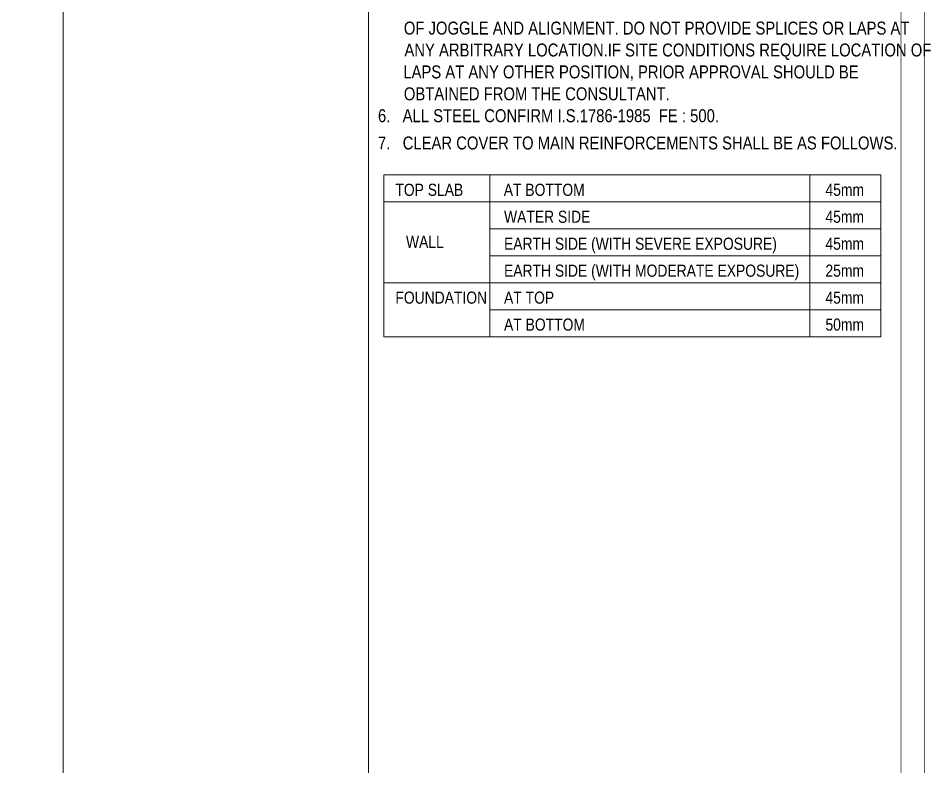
# Model space of a CAD drawing. Header units: millimetres. Extents: x 1112055 to 3390982, y -148532 to 766891.
# Drawn here: x 1786039 to 1796036, y 367868 to 376067 of the extents above; entities that cross this region are included whole.
import ezdxf

# ---------------------------------------------------------------- set-up
doc = ezdxf.new("R2010")
doc.units = ezdxf.units.MM
doc.layers.add('B FOOTING', color=49, linetype='Continuous', lineweight=20)
doc.layers.add('B TITLE BLOCK', color=250, linetype='Continuous', lineweight=0)
doc.styles.add('SWINC', font='swissc.ttf')
doc.styles.add('SWINS', font='swissc.ttf')

msp = doc.modelspace()

# ---------------------------------------------------------------- linework, layer by layer
at = {"layer": 'B FOOTING'}
msp.add_lwpolyline([(1786529.8, 360143.1), (1743651.3, 360143.1), (1743651.3, 381138.1), (1786529.8, 381138.1)], close=True, dxfattribs=at)
at = {"layer": 'B TITLE BLOCK', "color": 250, "lineweight": 0}
msp.add_line((1789874.9, 384070.6), (1789874.9, 346695.2), dxfattribs=at)
at = {"layer": 'B TITLE BLOCK', "color": 0, "lineweight": 0}
for p, q in [((1790045.4, 374350.9), (1795487.8, 374350.9)), ((1790045.4, 374350.9), (1790045.4, 372579.3)), ((1791206.5, 374350.9), (1791206.5, 372579.3)), ((1794712.7, 374350.9), (1794712.7, 372579.3)), ((1795487.8, 374350.9), (1795487.8, 372579.3)), ((1790045.4, 374055.6), (1795487.8, 374055.6)), ((1791206.5, 373760.4), (1795487.8, 373760.4)), ((1791206.5, 373465.1), (1795487.8, 373465.1)), ((1790045.4, 373169.8), (1795487.8, 373169.8)), ((1791206.5, 372874.6), (1795487.8, 372874.6)), ((1790045.4, 372579.3), (1795487.8, 372579.3))]:
    msp.add_line(p, q, dxfattribs=at)
at = {"layer": 'B TITLE BLOCK', "color": 1, "const_width": 8.39}
msp.add_lwpolyline([(1739657.8, 384330.6), (1795968.9, 384330.6), (1795968.9, 346435.2), (1739657.8, 346435.2)], close=True, dxfattribs=at)
at = {"layer": 'B TITLE BLOCK', "color": 250, "lineweight": 0, "const_width": 8.39}
msp.add_lwpolyline([(1739917.8, 384070.6), (1795708.9, 384070.6), (1795708.9, 346695.2), (1739917.8, 346695.2)], close=True, dxfattribs=at)

# ---------------------------------------------------------------- texts
at = {"layer": 'B TITLE BLOCK', "color": 0, "lineweight": 0}
for s, height, style, p in [('OF JOGGLE AND ALIGNMENT. DO NOT PROVIDE SPLICES OR LAPS AT', 141.722, 'SWINC', (1790263.5, 375888.7)), ('ANY ARBITRARY LOCATION.IF SITE CONDITIONS REQUIRE LOCATION OF', 141.722, 'SWINC', (1790270.1, 375648.7)), ('LAPS AT ANY OTHER POSITION, PRIOR APPROVAL SHOULD BE', 141.722, 'SWINC', (1790258, 375408.8)), ('OBTAINED FROM THE CONSULTANT.', 141.722, 'SWINC', (1790263.5, 375168.9)), ('6.   ALL STEEL CONFIRM I.S.1786-1985  FE : 500.', 141.722, 'SWINC', (1789980.1, 374928.9)), ('7.   CLEAR COVER TO MAIN REINFORCEMENTS SHALL BE AS FOLLOWS.', 141.722, 'SWINC', (1789980.1, 374630.3)), ('TOP SLAB', 132.69, 'SWINS', (1790170.9, 374121.8)), ('AT BOTTOM  ', 132.691, 'SWINS', (1791358.2, 374121.8)), ('45mm ', 132.69, 'SWINS', (1794882.5, 374121.8)), ('WATER SIDE', 132.69, 'SWINS', (1791361.2, 373826.5)), ('45mm ', 132.69, 'SWINS', (1794882.5, 373826.5)), ('WALL', 132.69, 'SWINS', (1790287, 373552)), ('EARTH SIDE (WITH SEVERE EXPOSURE)', 132.691, 'SWINS', (1791361.2, 373531.3)), ('45mm  ', 132.69, 'SWINS', (1794882.5, 373531.3)), ('EARTH SIDE (WITH MODERATE EXPOSURE)', 132.691, 'SWINS', (1791361.2, 373236)), ('25mm ', 132.69, 'SWINS', (1794882.5, 373236)), ('FOUNDATION', 132.69, 'SWINS', (1790170.9, 372940.7)), ('AT TOP', 132.69, 'SWINS', (1791361.2, 372940.7)), ('45mm ', 132.69, 'SWINS', (1794882.5, 372940.7)), ('AT BOTTOM', 132.69, 'SWINS', (1791361.2, 372645.5)), ('50mm ', 132.69, 'SWINS', (1794882.5, 372645.5))]:
    msp.add_text(s, height=height, dxfattribs=dict(at, style=style)).set_placement(p)

doc.saveas('drawing.dxf')
